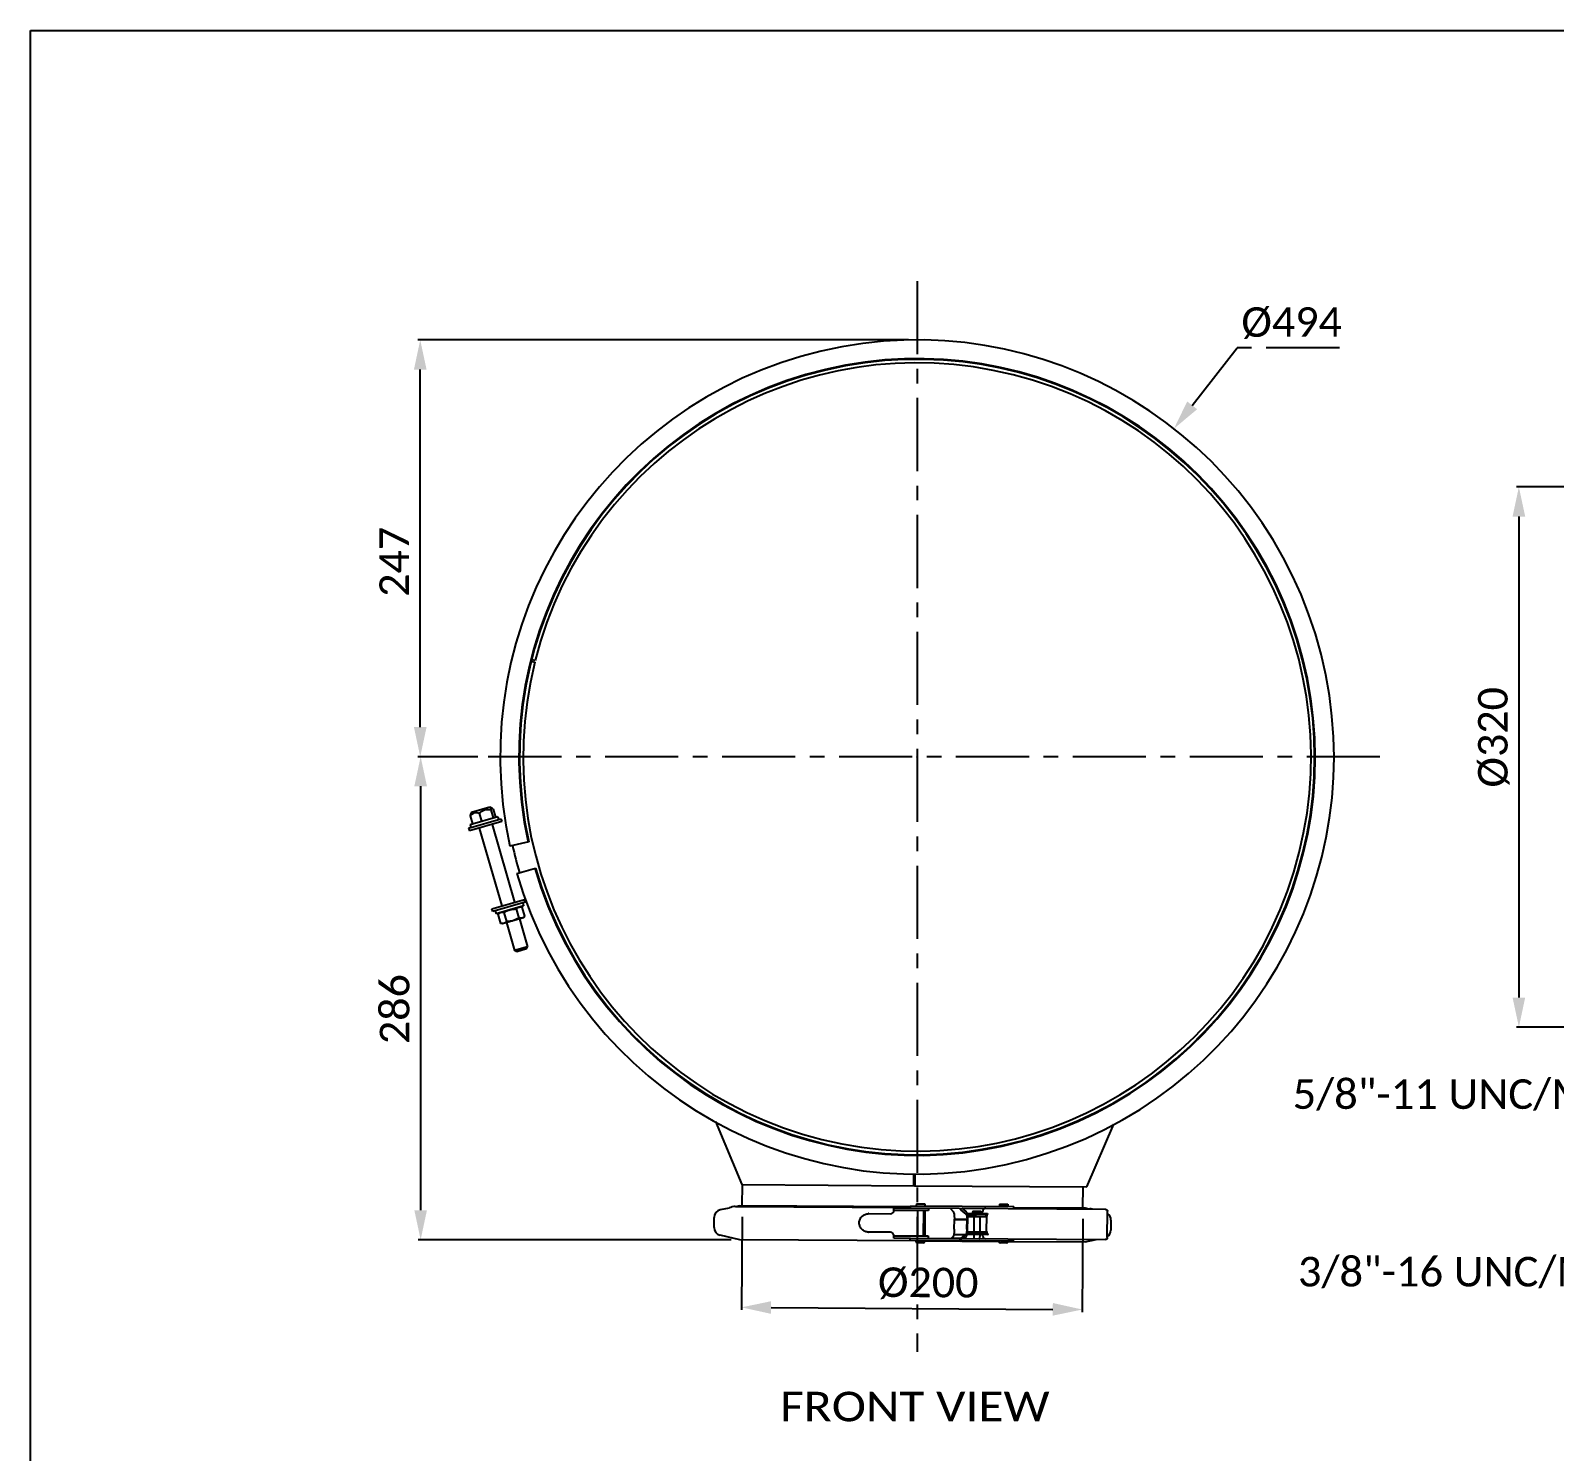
# Model space of a CAD drawing. Header units: millimetres. Extents: x 971 to 5173, y 8 to 3808.
# Drawn here: x 973 to 1877, y 2966 to 3808 of the extents above; entities that cross this region are included whole.
import ezdxf
from ezdxf.enums import TextEntityAlignment as Align

# ---------------------------------------------------------------- set-up
doc = ezdxf.new("R2010")
doc.units = ezdxf.units.MM
doc.header["$LTSCALE"] = 115.5
doc.header["$PDMODE"] = 3
doc.header["$PDSIZE"] = 8
doc.linetypes.add('CENTER', pattern=[0.6, 0.375, -0.075, 0.075, -0.075])
doc.layers.get('0').update_dxf_attribs({"linetype": 'CONTINUOUS'})
doc.layers.get('Defpoints').update_dxf_attribs({"linetype": 'CONTINUOUS'})
doc.styles.get("Standard").update_dxf_attribs({"font": 'calibri.ttf'})
doc.dimstyles.new('DIMSTYLE_3', dxfattribs={"dimtxt": 17.5, "dimasz": 17.5, "dimexe": 1.5, "dimexo": 1, "dimtad": 1, "dimdec": 0, "dimdsep": 46, "dimtxsty": 'Standard', "dimblk": '_FILLED', "dimblk1": '_FILLED', "dimblk2": '_FILLED', "dimcen": 0.09, "dimazin": 2, "dimtp": 0.01, "dimtm": 0.01, "dimtfac": 1, "dimtdec": 0, "dimtofl": 0, "dimtmove": 0, "dimatfit": 1, "dimldrblk": '_FILLED', "dimfxl": 1, "dimtolj": 1, "dimarcsym": 0})
doc.dimstyles.new('DIMSTYLE_4', dxfattribs={"dimtxt": 17.5, "dimasz": 17.5, "dimexe": 1.5, "dimexo": 1, "dimgap": 0.875, "dimtad": 1, "dimdec": 0, "dimdsep": 46, "dimtxsty": 'Standard', "dimblk": '_FILLED', "dimblk1": '_FILLED', "dimblk2": '_FILLED', "dimcen": 0.09, "dimazin": 2, "dimtp": 0.01, "dimtm": 0.01, "dimtfac": 1, "dimtdec": 0, "dimtofl": 0, "dimtmove": 0, "dimatfit": 3, "dimldrblk": '_FILLED', "dimfxl": 1, "dimtolj": 1, "dimarcsym": 0})
doc.dimstyles.new('DIMSTYLE_5', dxfattribs={"dimtxt": 17.5, "dimasz": 17.5, "dimexe": 1.5, "dimexo": 1, "dimgap": 0.875, "dimtad": 1, "dimdsep": 46, "dimtxsty": 'Standard', "dimblk": '_FILLED', "dimblk1": '_FILLED', "dimblk2": '_FILLED', "dimcen": 0.09, "dimazin": 2, "dimtp": 0.01, "dimtm": 0.01, "dimtfac": 1, "dimtofl": 0, "dimtmove": 0, "dimatfit": 3, "dimldrblk": '_FILLED', "dimfxl": 1, "dimtolj": 1, "dimarcsym": 0})

# ---------------------------------------------------------------- blocks, each defined once
blk = doc.blocks.new('_FILLED')
at = {"color": 0, "linetype": 'ByBlock'}
blk.add_solid([(0, 0), (-1, 0.214), (-1, -0.214)], dxfattribs=at)
blk = doc.blocks.new('*D37')
at = {"color": 0, "linetype": 'CENTER', "lineweight": -2}
for p in [(1661.72, 3586.01), (1748.95, 3620.16)]:
    blk.add_line(p, (1688.45, 3620.16), dxfattribs=at)
at = {"color": 0, "linetype": 'CENTER'}
for p, q in [((1498.55, 3377.64), (1498.73, 3377.64)), ((1498.64, 3377.55), (1498.64, 3377.73))]:
    blk.add_line(p, q, dxfattribs=at)
at = {"layer": 'Defpoints', "color": 0}
for p in [(1650.94, 3572.23), (1346.35, 3183.06)]:
    blk.add_point(p, dxfattribs=at)
at = {"color": 0, "linetype": 'ByBlock', "lineweight": -2, "xscale": 17.5, "yscale": 17.5, "zscale": 17.5, "rotation": 231.9512483959936}
blk.add_blockref('_FILLED', (1650.94, 3572.23), dxfattribs=at)
at = {"color": 0, "insert": (1690.87, 3644.12), "char_height": 17.5, "attachment_point": 1, "line_spacing_factor": 0.9}
blk.add_mtext('\\A1;%%c494', dxfattribs=at)
blk = doc.blocks.new('*D38')
at = {"color": 0, "linetype": 'Continuous', "lineweight": -2}
for p, q in [((1493.64, 3624.74), (1202.64, 3624.74)), ((1204.14, 3395.35), (1204.14, 3607.24)), ((1238.23, 3377.85), (1202.64, 3377.85))]:
    blk.add_line(p, q, dxfattribs=at)
at = {"layer": 'Defpoints', "color": 0}
for p in [(1204.14, 3624.74), (1494.64, 3624.74), (1239.23, 3377.85)]:
    blk.add_point(p, dxfattribs=at)
at = {"color": 0, "linetype": 'ByBlock', "lineweight": -2, "xscale": 17.5, "yscale": 17.5, "zscale": 17.5}
for p, rotation in [((1204.14, 3624.74), 90), ((1204.14, 3377.85), 270)]:
    blk.add_blockref('_FILLED', p, dxfattribs=dict(at, rotation=rotation))
at = {"color": 0, "insert": (1179.93, 3493.29), "char_height": 17.5, "attachment_point": 2, "rotation": 90, "line_spacing_factor": 0.9}
blk.add_mtext('\\A1;247', dxfattribs=at)
blk = doc.blocks.new('*D39')
at = {"color": 0, "linetype": 'Continuous', "lineweight": -2}
for p, q in [((1238.23, 3377.85), (1202.88, 3377.85)), ((1204.38, 3360.35), (1204.38, 3109.15)), ((1388.52, 3091.65), (1202.88, 3091.65))]:
    blk.add_line(p, q, dxfattribs=at)
at = {"layer": 'Defpoints', "color": 0}
for p in [(1239.23, 3377.85), (1204.38, 3091.65), (1389.52, 3091.65)]:
    blk.add_point(p, dxfattribs=at)
at = {"color": 0, "linetype": 'ByBlock', "lineweight": -2, "xscale": 17.5, "yscale": 17.5, "zscale": 17.5}
for p, rotation in [((1204.38, 3377.85), 90), ((1204.38, 3091.65), 270)]:
    blk.add_blockref('_FILLED', p, dxfattribs=dict(at, rotation=rotation))
at = {"color": 0, "insert": (1180.17, 3228.29), "char_height": 17.5, "attachment_point": 2, "rotation": 90, "line_spacing_factor": 0.9}
blk.add_mtext('\\A1;286', dxfattribs=at)
blk = doc.blocks.new('*D40')
at = {"color": 0, "linetype": 'Continuous', "lineweight": -2}
for p, q in [((1394.95, 3105.3), (1394.59, 3050.07)), ((1596.94, 3104.01), (1596.59, 3048.78)), ((1412.1, 3051.46), (1579.1, 3050.39))]:
    blk.add_line(p, q, dxfattribs=at)
at = {"layer": 'Defpoints', "color": 0}
for p in [(1394.95, 3106.3), (1596.95, 3105.01), (1596.6, 3050.28)]:
    blk.add_point(p, dxfattribs=at)
at = {"color": 0, "linetype": 'ByBlock', "lineweight": -2, "xscale": 17.5, "yscale": 17.5, "zscale": 17.5}
for p, rotation in [((1394.6, 3051.57), 179.6338704761), ((1596.6, 3050.28), 359.6338704761)]:
    blk.add_blockref('_FILLED', p, dxfattribs=dict(at, rotation=rotation))
at = {"color": 0, "insert": (1505.3, 3075.07), "char_height": 17.5, "attachment_point": 2, "rotation": 359.63387, "line_spacing_factor": 0.9}
blk.add_mtext('\\A1;%%c200', dxfattribs=at)
blk = doc.blocks.new('*D49')
at = {"color": 0, "linetype": 'Continuous', "lineweight": -2}
for p, q in [((2102.29, 3537.64), (1853.88, 3537.64)), ((1855.38, 3520.14), (1855.38, 3235.14)), ((2102.29, 3217.64), (1853.88, 3217.64))]:
    blk.add_line(p, q, dxfattribs=at)
at = {"layer": 'Defpoints', "color": 0}
for p in [(2103.29, 3537.64), (1855.38, 3217.64), (2103.29, 3217.64)]:
    blk.add_point(p, dxfattribs=at)
at = {"color": 0, "linetype": 'ByBlock', "lineweight": -2, "xscale": 17.5, "yscale": 17.5, "zscale": 17.5}
for p, rotation in [((1855.38, 3537.64), 90), ((1855.38, 3217.64), 270)]:
    blk.add_blockref('_FILLED', p, dxfattribs=dict(at, rotation=rotation))
at = {"color": 0, "insert": (1831.17, 3389.31), "char_height": 17.5, "attachment_point": 2, "rotation": 90, "line_spacing_factor": 0.9}
blk.add_mtext('\\A1;%%c320', dxfattribs=at)

msp = doc.modelspace()

# ---------------------------------------------------------------- linework, layer by layer
at = {"color": 0, "linetype": 'Continuous'}
for p, q in [((973.10021, 2120.13555), (973.10021, 3808.11742)), ((973.10021, 3808.11742), (3073.10021, 3808.11742)), ((1270.30355, 3434.22775), (1271.99136, 3433.78521)), ((1272.23389, 3434.75542), (1270.51737, 3435.20549)), ((1233.68377, 3342.77961), (1235.07591, 3337.99088)), ((1234.5131, 3344.90879), (1233.88523, 3343.76623)), ((1234.5131, 3344.90879), (1245.4537, 3348.08935)), ((1239.15131, 3344.36909), (1240.54345, 3339.58036)), ((1245.4537, 3348.08935), (1246.59625, 3347.46148)), ((1245.95705, 3346.34761), (1247.3492, 3341.55888)), ((1247.29527, 3346.73664), (1248.68741, 3341.94791)), ((1232.78168, 3335.4494), (1251.9866, 3341.03251)), ((1232.78168, 3335.4494), (1233.25624, 3333.81698)), ((1252.46116, 3339.40009), (1233.25624, 3333.81698)), ((1233.71957, 3337.59658), (1250.04375, 3342.34222)), ((1233.71957, 3337.59658), (1234.22205, 3335.86813)), ((1239.01772, 3335.49192), (1252.41717, 3289.40011)), ((1246.69968, 3337.72516), (1260.09914, 3291.63335)), ((1250.04375, 3342.34222), (1250.54623, 3340.61378)), ((1251.9866, 3341.03251), (1252.46116, 3339.40009)), ((1268.46694, 3327.37346), (1257.23177, 3324.91973)), ((1261.36475, 3308.66368), (1272.40758, 3311.87396)), ((1246.6557, 3287.72518), (1265.86062, 3293.30828)), ((1266.33518, 3291.67587), (1247.13026, 3286.09276)), ((1265.39729, 3289.52869), (1249.07311, 3284.78305)), ((1263.47368, 3288.96947), (1264.54554, 3288.70639)), ((1266.17749, 3283.28053), (1264.60441, 3288.69165)), ((1264.89481, 3291.25713), (1265.39729, 3289.52869)), ((1266.33518, 3291.67587), (1265.86062, 3293.30828)), ((1247.13026, 3286.09276), (1246.6557, 3287.72518)), ((1248.57063, 3286.51149), (1249.07311, 3284.78305)), ((1250.19117, 3284.50154), (1250.23289, 3284.5457)), ((1250.19117, 3284.50154), (1251.76425, 3279.09042)), ((1250.99672, 3285.34227), (1250.23296, 3284.54555)), ((1265.37194, 3282.4398), (1252.89498, 3278.81259)), ((1253.71677, 3285.52648), (1255.28985, 3280.11536)), ((1255.29247, 3279.50958), (1260.09395, 3262.99335)), ((1260.92339, 3287.62153), (1262.49647, 3282.21041)), ((1262.97444, 3281.74282), (1267.77591, 3265.22659)), ((1264.49904, 3282.188), (1264.49644, 3282.18742)), ((1264.49904, 3282.188), (1264.49649, 3282.18726)), ((1265.37194, 3282.4398), (1266.1357, 3283.23652)), ((1251.82314, 3279.07548), (1251.76425, 3279.09042)), ((1252.89498, 3278.81259), (1251.82312, 3279.07567)), ((1267.77591, 3265.22659), (1260.09395, 3262.99335)), ((1261.33335, 3262.31226), (1260.09395, 3262.99335)), ((1267.09482, 3263.98719), (1261.33335, 3262.31226)), ((1267.09482, 3263.98719), (1267.77591, 3265.22659)), ((1379.13849, 3161.7516), (1394.84586, 3124.30106)), ((1599.191, 3122.99524), (1615.33125, 3160.13963)), ((1496.76844, 3123.64975), (1496.81445, 3130.84975)), ((1497.31456, 3130.86555), (1497.26843, 3123.64655)), ((1394.84608, 3124.30106), (1497.21662, 3123.64689)), ((1394.98881, 3111.7636), (1395.06892, 3124.29963)), ((1497.26843, 3123.64655), (1599.19098, 3122.99524)), ((1596.98468, 3110.47279), (1597.06479, 3123.00883)), ((1387.28853, 3110.41628), (1381.98434, 3109.28484)), ((1391.00312, 3111.32535), (1494.69867, 3110.66271)), ((1393.64506, 3111.77219), (1391.53437, 3111.32196)), ((1494.70163, 3111.12641), (1393.64506, 3111.77219)), ((1484.94394, 3108.51973), (1484.95672, 3110.51969)), ((1484.95672, 3110.51969), (1494.69735, 3110.45745)), ((1505.35796, 3108.88929), (1485.68308, 3109.01502)), ((1494.69743, 3110.46888), (1494.7051, 3111.66886)), ((1494.69743, 3110.46888), (1610.30022, 3109.73015)), ((1494.7051, 3111.66886), (1555.98917, 3111.27724)), ((1498.21237, 3112.79647), (1498.20534, 3111.69649)), ((1498.20534, 3111.69649), (1498.21976, 3111.66104)), ((1498.22724, 3112.83173), (1498.21237, 3112.79647)), ((1498.26269, 3112.84615), (1498.22724, 3112.83173)), ((1498.26269, 3112.84615), (1503.16259, 3112.81484)), ((1498.93768, 3108.93032), (1498.84183, 3093.93063)), ((1502.43761, 3108.90795), (1502.34176, 3093.90826)), ((1503.16259, 3112.81484), (1503.19785, 3112.79997)), ((1503.20524, 3111.66454), (1503.19037, 3111.62928)), ((1503.19785, 3112.79997), (1503.21227, 3112.76452)), ((1503.21227, 3112.76452), (1503.20524, 3111.66454)), ((1503.37022, 3094.4017), (1503.45968, 3108.40141)), ((1505.36755, 3110.38926), (1505.35796, 3108.88929)), ((1518.21661, 3110.31859), (1520.03153, 3108.40268)), ((1524.47041, 3110.27863), (1524.40912, 3109.37391)), ((1524.40912, 3109.37391), (1527.63866, 3106.79141)), ((1527.74448, 3108.3534), (1525.34386, 3110.27305)), ((1531.60119, 3108.58303), (1531.59417, 3107.48305)), ((1531.61606, 3108.61829), (1531.60119, 3108.58303)), ((1531.65151, 3108.63271), (1531.61606, 3108.61829)), ((1531.65151, 3108.63271), (1536.55141, 3108.60139)), ((1536.55141, 3108.60139), (1536.58667, 3108.58652)), ((1536.58667, 3108.58652), (1536.60109, 3108.55107)), ((1536.60109, 3108.55107), (1536.59406, 3107.4511)), ((1537.70775, 3108.99401), (1537.71409, 3108.99397)), ((1547.49797, 3112.68153), (1547.49094, 3111.58155)), ((1547.49094, 3111.58155), (1547.50536, 3111.5461)), ((1547.51284, 3112.71679), (1547.49797, 3112.68153)), ((1547.50536, 3111.5461), (1547.54062, 3111.53123)), ((1547.54829, 3112.73121), (1547.51284, 3112.71679)), ((1552.44052, 3111.49992), (1547.54062, 3111.53123)), ((1547.54829, 3112.73121), (1552.44819, 3112.69989)), ((1548.22587, 3111.51221), (1548.19061, 3111.52708)), ((1548.24029, 3111.47676), (1548.22587, 3111.51221)), ((1548.24029, 3111.47676), (1548.23933, 3111.32676)), ((1551.74022, 3111.45439), (1551.73926, 3111.3044)), ((1551.74022, 3111.45439), (1551.75509, 3111.48965)), ((1551.75509, 3111.48965), (1551.79053, 3111.50407)), ((1552.47597, 3111.51434), (1552.44052, 3111.49992)), ((1552.44819, 3112.69989), (1552.48345, 3112.68502)), ((1552.49084, 3111.5496), (1552.47597, 3111.51434)), ((1552.48345, 3112.68502), (1552.49787, 3112.64958)), ((1552.49787, 3112.64958), (1552.49084, 3111.5496)), ((1555.9815, 3110.07726), (1555.98917, 3111.27724)), ((1555.98274, 3110.27109), (1600.96444, 3109.98364)), ((1555.9857, 3110.73479), (1598.32844, 3110.46421)), ((1598.32844, 3110.46421), (1600.4332, 3109.98704)), ((1611.42146, 3092.92264), (1611.52115, 3108.52233)), ((1378.30562, 3098.79905), (1378.34407, 3104.81545)), ((1470.1013, 3107.11455), (1482.93838, 3107.03252)), ((1520.72674, 3097.88895), (1520.76519, 3103.90534)), ((1528.27389, 3103.44801), (1520.76257, 3103.49601)), ((1520.7647, 3103.82934), (1528.27602, 3103.78134)), ((1527.98882, 3107.25608), (1527.98115, 3106.05611)), ((1533.4652, 3106.02106), (1527.98115, 3106.05611)), ((1527.98882, 3107.25608), (1540.4662, 3107.17635)), ((1528.08497, 3106.05544), (1528.0797, 3105.2311)), ((1539.89659, 3105.15559), (1528.0797, 3105.2311)), ((1528.23806, 3097.84095), (1528.27651, 3103.85734)), ((1528.45648, 3105.22869), (1528.4004, 3096.45323)), ((1531.59417, 3107.48305), (1531.60858, 3107.4476)), ((1531.60858, 3107.4476), (1531.64384, 3107.43273)), ((1536.54374, 3107.40142), (1531.64385, 3107.43273)), ((1532.32962, 3105.20394), (1532.27354, 3096.42848)), ((1532.32909, 3107.41371), (1532.29383, 3107.42858)), ((1532.34351, 3107.37826), (1532.32909, 3107.41371)), ((1532.34351, 3107.37826), (1532.34255, 3107.22826)), ((1533.4652, 3106.02106), (1533.46951, 3106.69669)), ((1533.46951, 3106.69669), (1539.43702, 3106.65856)), ((1535.82954, 3105.18158), (1535.77347, 3096.40612)), ((1535.84344, 3107.35589), (1535.84248, 3107.2059)), ((1535.84344, 3107.35589), (1535.85831, 3107.39115)), ((1535.85831, 3107.39115), (1535.89376, 3107.40557)), ((1536.57919, 3107.41584), (1536.54374, 3107.40142)), ((1536.59406, 3107.4511), (1536.57919, 3107.41584)), ((1539.43702, 3106.65856), (1539.4327, 3105.98293)), ((1539.97409, 3105.97947), (1539.4327, 3105.98293)), ((1539.8479, 3096.769), (1539.90428, 3105.591)), ((1613.53927, 3103.31249), (1613.50082, 3097.2961)), ((1393.51645, 3091.64734), (1381.88848, 3094.2835)), ((1497.82296, 3090.98079), (1393.51645, 3091.64734)), ((1482.86809, 3096.03274), (1470.03101, 3096.11477)), ((1484.8417, 3092.52006), (1484.85448, 3094.52002)), ((1494.74669, 3092.45676), (1484.8417, 3092.52006)), ((1485.58723, 3094.01533), (1505.26211, 3093.8896)), ((1494.57474, 3091.26928), (1494.58233, 3092.45781)), ((1555.85881, 3090.87765), (1494.57474, 3091.26928)), ((1494.74676, 3092.4682), (1610.1852, 3091.73052)), ((1497.82211, 3090.84852), (1497.82307, 3090.99851)), ((1497.82307, 3090.99851), (1497.83794, 3091.03377)), ((1497.83794, 3091.03377), (1497.87339, 3091.04819)), ((1497.87339, 3091.04819), (1503.27328, 3091.01369)), ((1498.80882, 3091.05686), (1498.77337, 3091.04244)), ((1498.82369, 3091.09212), (1498.80882, 3091.05686)), ((1502.31563, 3089.81978), (1498.8157, 3089.84215)), ((1498.82465, 3091.24212), (1498.82369, 3091.09212)), ((1502.32458, 3091.21975), (1502.32362, 3091.06976)), ((1502.32362, 3091.06976), (1502.33804, 3091.03431)), ((1502.33804, 3091.03431), (1502.3733, 3091.01944)), ((1503.30854, 3090.99882), (1503.27328, 3091.01369)), ((1503.32296, 3090.96337), (1503.30854, 3090.99882)), ((1503.322, 3090.81337), (1503.32296, 3090.96337)), ((1503.32285, 3090.94564), (1547.10728, 3090.66585)), ((1505.26211, 3093.8896), (1505.2526, 3092.40107)), ((1517.7199, 3091.12137), (1517.46131, 3090.8553)), ((1519.93567, 3093.40135), (1518.87893, 3092.31399)), ((1524.30049, 3092.37426), (1518.9706, 3092.40831)), ((1520.44809, 3094.8117), (1527.37299, 3094.76745)), ((1527.56277, 3094.91527), (1524.30049, 3092.37426)), ((1524.30049, 3092.37426), (1524.3057, 3092.27931)), ((1524.37162, 3091.07887), (1524.38633, 3090.81104)), ((1524.38633, 3090.81104), (1524.72726, 3091.07659)), ((1526.25537, 3092.26685), (1527.64861, 3093.35206)), ((1527.9198, 3096.4563), (1527.91214, 3095.25633)), ((1533.39618, 3095.22128), (1527.91214, 3095.25633)), ((1527.9198, 3096.4563), (1539.91275, 3096.37966)), ((1528.01596, 3095.25566), (1528.01261, 3094.73132)), ((1539.78949, 3094.65606), (1528.01261, 3094.73132)), ((1532.24702, 3092.27857), (1532.23215, 3092.2433)), ((1532.26252, 3094.70416), (1532.24702, 3092.27857)), ((1533.39618, 3095.22128), (1533.40242, 3096.1969)), ((1533.40242, 3096.1969), (1539.36992, 3096.15877)), ((1535.76245, 3094.68179), (1535.74695, 3092.2562)), ((1535.74695, 3092.2562), (1535.76137, 3092.22075)), ((1539.36992, 3096.15877), (1539.36368, 3095.18315)), ((1539.65306, 3095.1813), (1539.36368, 3095.18315)), ((1547.10771, 3090.73357), (1547.10867, 3090.88357)), ((1547.10867, 3090.88357), (1547.12354, 3090.91883)), ((1551.60123, 3089.70484), (1548.1013, 3089.7272)), ((1552.60856, 3090.84842), (1552.59414, 3090.88387)), ((1552.60717, 3090.63071), (1598.19983, 3090.33936)), ((1552.6076, 3090.69843), (1552.60856, 3090.84842)), ((1555.85881, 3090.87765), (1555.86648, 3092.07763)), ((1598.19983, 3090.33936), (1604.88054, 3091.76442))]:
    msp.add_line(p, q, dxfattribs=at)
at = {"color": 0, "linetype": 'CENTER'}
for p, q in [((1498.7912, 3659.69039), (1498.7912, 3025.28875)), ((1772.91096, 3377.8504), (1218.86215, 3377.8504))]:
    msp.add_line(p, q, dxfattribs=at)
at = {"color": 0, "linetype": 'Continuous'}
for centre, radius, start, end in [((1498.64152, 3377.64297), 247.1, 196.20980002, 192.31980002), ((1498.64152, 3377.64297), 235.99174, 196.20980002, 192.31980002), ((1498.64152, 3377.64297), 235.6, 196.20980002, 192.31980002), ((1498.64152, 3377.64297), 233.5, 166.08761384, 165.84221944), ((1241.02244, 3342.25049), 7.35773, 174.7192006, 175.87615463), ((1241.38406, 3342.35564), 7.35769, 36.54343541, 37.70040167), ((1498.64152, 3377.64297), 245.5, 192.32013172, 196.20705797), ((1382.94397, 3104.78605), 4.6, 102.041289, 179.63387048), ((1390.93481, 3103.32562), 8, 89.63387048, 117.22501765), ((1539.24734, 3108.27854), 1.69195, 154.98584275, 165.76310684), ((1600.93052, 3101.9837), 8, 77.19268562, 89.63387048), ((1382.90553, 3098.76966), 4.6, 179.63387048, 257.22645195), ((1470.06427, 3101.30963), 5.80504, 89.63455001, 91.26344659), ((1524.17701, 3104.93044), 4.00802, 15.68486157, 16.0175109), ((1523.22768, 3105.7366), 5.31988, 17.01668603, 18.10166559), ((1522.93803, 3105.64715), 5.62303, 16.77715978, 17.02445904), ((1535.7553, 3109.05085), 1.84438, 274.83901587, 280.56259464), ((1535.7526, 3109.06084), 1.85469, 280.5880759, 291.45940365), ((1535.74048, 3109.08915), 1.88548, 291.48750405, 302.23382929), ((1608.93936, 3103.34188), 4.6, 359.63387048, 55.64258166), ((1470.06818, 3101.92073), 5.80607, 268.0045274, 269.63320257), ((1498.82209, 3090.84213), 1, 179.63387048, 269.63387048), ((1502.32202, 3090.81976), 1, 269.63387048, 359.63387048), ((1521.5512, 3096.50781), 7.00477, 344.6085392, 345.11864243), ((1539.52437, 3094.17794), 2.07001, 193.49299278, 199.3171151), ((1548.10769, 3090.72718), 1, 179.63387048, 269.63387048), ((1551.60762, 3090.70482), 1, 269.63387048, 359.63387048), ((1608.90091, 3097.32549), 4.6, 303.62515929, 359.63387048)]:
    msp.add_arc(centre, radius, start, end, dxfattribs=at)
for points, knots in [([(1233.68377, 3342.77961), (1234.02029, 3343.1752), (1234.73937, 3343.90668), (1236.10687, 3344.64301), (1237.656, 3344.75457), (1238.65515, 3344.52261), (1239.15131, 3344.36909)], [0, 0, 0, 0, 0.255231388, 0.500001859, 0.74476926, 1, 1, 1, 1]), ([(1233.88524, 3343.76619), (1233.82562, 3343.65781), (1233.74768, 3343.37556), (1233.71112, 3343.09099), (1233.69594, 3342.92768)], [0, 0, 0, 0, 0.429934717, 1, 1, 1, 1]), ([(1239.15131, 3344.36909), (1239.59724, 3344.80159), (1240.54844, 3345.60542), (1242.24434, 3346.42418), (1244.11487, 3346.64221), (1245.34875, 3346.47363), (1245.95706, 3346.3476)], [0, 0, 0, 0, 0.251042655, 0.500001892, 0.748957941, 1, 1, 1, 1]), ([(1245.95705, 3346.34761), (1245.97057, 3346.53377), (1245.99646, 3346.79628), (1246.06944, 3347.11839), (1246.14445, 3347.33401), (1246.27778, 3347.51385), (1246.46897, 3347.52191), (1246.55307, 3347.48515), (1246.59626, 3347.46144)], [0, 0, 0, 0, 0.366558586, 0.517950728, 0.64403039, 0.823109522, 0.90324289, 1, 1, 1, 1]), ([(1246.59626, 3347.46144), (1246.7047, 3347.40192), (1246.92181, 3347.20545), (1247.10523, 3346.98483), (1247.2056, 3346.8551)], [0, 0, 0, 0, 0.429934718, 1, 1, 1, 1]), ([(1260.92339, 3287.62153), (1261.16491, 3287.86889), (1261.55168, 3288.21073), (1262.13605, 3288.54941), (1262.44343, 3288.66785), (1262.59926, 3288.71331)], [0, 0, 0, 0, 0.513418109, 0.758939634, 1, 1, 1, 1]), ([(1262.60184, 3288.71406), (1262.75792, 3288.75943), (1263.08141, 3288.82402), (1263.75703, 3288.85169), (1264.26754, 3288.77106), (1264.60441, 3288.69165)], [0, 0, 0, 0, 0.241094151, 0.486635551, 1, 1, 1, 1]), ([(1250.23296, 3284.54554), (1250.4599, 3284.78223), (1250.82489, 3285.10832), (1251.37905, 3285.42794), (1251.81469, 3285.59199), (1252.27273, 3285.67752), (1252.91423, 3285.69364), (1253.39776, 3285.608), (1253.71677, 3285.52648)], [0, 0, 0, 0, 0.256752084, 0.379117685, 0.499185595, 0.619412898, 0.74217837, 1, 1, 1, 1]), ([(1255.28985, 3280.11536), (1255.06422, 3279.87546), (1254.70235, 3279.54344), (1254.15204, 3279.21313), (1253.71929, 3279.04046), (1253.26374, 3278.94503), (1252.62451, 3278.91747), (1252.14161, 3278.9975), (1251.82312, 3279.07567)], [0, 0, 0, 0, 0.257855353, 0.380609035, 0.500822413, 0.620882189, 0.743233209, 1, 1, 1, 1]), ([(1253.71677, 3285.52648), (1254.25308, 3285.86568), (1255.36032, 3286.4924), (1257.14245, 3287.18506), (1259.01815, 3287.55601), (1260.28882, 3287.62035), (1260.92339, 3287.62153)], [0, 0, 0, 0, 0.250048709, 0.500000516, 0.749951345, 1, 1, 1, 1]), ([(1262.49647, 3282.21041), (1261.96016, 3281.8712), (1260.85335, 3281.24356), (1259.07069, 3280.55223), (1257.19522, 3280.18009), (1255.92444, 3280.11654), (1255.28985, 3280.11536)], [0, 0, 0, 0, 0.25004953, 0.500000181, 0.749950781, 1, 1, 1, 1]), ([(1264.49649, 3282.18726), (1264.34058, 3282.14208), (1264.01759, 3282.07727), (1263.34272, 3282.04988), (1262.83296, 3282.13108), (1262.49647, 3282.21041)], [0, 0, 0, 0, 0.241064142, 0.486586361, 1, 1, 1, 1]), ([(1266.17749, 3283.28053), (1265.93565, 3283.03284), (1265.54832, 3282.69057), (1264.96301, 3282.35172), (1264.65512, 3282.23337), (1264.49904, 3282.188)], [0, 0, 0, 0, 0.513418453, 0.758933628, 1, 1, 1, 1]), ([(1482.93838, 3107.03252), (1483.44711, 3107.02927), (1484.51083, 3107.45022), (1484.94387, 3108.50914), (1484.94714, 3109.01972)], [0, 0, 0, 0, 0.499096382, 1, 1, 1, 1]), ([(1485.0595, 3108.78579), (1485.0435, 3108.76877), (1484.98123, 3108.69356), (1484.94442, 3108.5942), (1484.94394, 3108.51973)], [0, 0, 0, 0, 0.238787203, 1, 1, 1, 1]), ([(1485.68308, 3109.01502), (1485.62798, 3109.01537), (1485.40543, 3109.00008), (1485.1754, 3108.90909), (1485.0595, 3108.78579)], [0, 0, 0, 0, 0.245609326, 1, 1, 1, 1]), ([(1503.45968, 3108.40141), (1503.46045, 3108.52183), (1503.47076, 3108.68552), (1503.57974, 3108.90065), (1503.64325, 3108.90025)], [0, 0, 0, 0, 0.65468024, 1, 1, 1, 1]), ([(1520.03153, 3108.40268), (1520.18224, 3108.24359), (1520.39387, 3107.68771), (1520.60685, 3106.6942), (1520.74132, 3105.3783), (1520.76844, 3104.41498), (1520.76519, 3103.90534)], [0, 0, 0, 0, 0.142742407, 0.372009922, 0.668036481, 1, 1, 1, 1]), ([(1528.28426, 3107.38951), (1528.21682, 3107.59571), (1528.08161, 3107.94127), (1527.86515, 3108.2569), (1527.74448, 3108.3534)], [0, 0, 0, 0, 0.58403546, 1, 1, 1, 1]), ([(1537.60735, 3108.69465), (1537.54538, 3108.45001), (1537.33398, 3107.98016), (1536.95705, 3107.62724), (1536.74615, 3107.49427)], [0, 0, 0, 0, 0.503034625, 1, 1, 1, 1]), ([(1539.44604, 3110.18293), (1539.08557, 3110.18523), (1538.33453, 3109.95232), (1537.85241, 3109.33817), (1537.70775, 3108.99401)], [0, 0, 0, 0, 0.491250409, 1, 1, 1, 1]), ([(1610.30022, 3109.73015), (1610.60955, 3109.72818), (1611.25851, 3109.48368), (1611.52314, 3108.83348), (1611.52115, 3108.52233)], [0, 0, 0, 0, 0.498534905, 1, 1, 1, 1]), ([(1469.866, 3096.11818), (1469.15983, 3096.14277), (1467.74065, 3096.4541), (1465.92421, 3097.65896), (1464.67459, 3099.47399), (1464.23382, 3101.65188), (1464.70235, 3103.82395), (1465.975, 3105.6229), (1467.80673, 3106.80445), (1469.2298, 3107.09768), (1469.93627, 3107.11326)], [0, 0, 0, 0, 0.12379978, 0.248025228, 0.373446039, 0.499996997, 0.626547728, 0.751968954, 0.876191487, 1, 1, 1, 1]), ([(1527.63866, 3106.79141), (1527.65806, 3106.7759), (1527.74378, 3106.69458), (1527.80666, 3106.59234), (1527.84933, 3106.50984)], [0, 0, 0, 0, 0.210996674, 1, 1, 1, 1]), ([(1527.84933, 3106.50984), (1527.86186, 3106.4856), (1527.91409, 3106.37788), (1527.95655, 3106.26562), (1527.98569, 3106.17795)], [0, 0, 0, 0, 0.228060616, 1, 1, 1, 1]), ([(1528.19562, 3105.2083), (1528.20994, 3105.10144), (1528.26071, 3104.6529), (1528.2787, 3104.20085), (1528.27651, 3103.85734)], [0, 0, 0, 0, 0.238891034, 1, 1, 1, 1]), ([(1540.4662, 3107.17635), (1540.38798, 3106.97589), (1540.21486, 3106.58111), (1540.0377, 3106.18612), (1539.97409, 3105.97947)], [0, 0, 0, 0, 0.498793851, 1, 1, 1, 1]), ([(1484.85129, 3094.02003), (1484.85455, 3094.53062), (1484.43506, 3095.59499), (1483.37681, 3096.02949), (1482.86809, 3096.03274)], [0, 0, 0, 0, 0.500914284, 1, 1, 1, 1]), ([(1484.85448, 3094.52002), (1484.85432, 3094.49419), (1484.86598, 3094.39595), (1484.91787, 3094.30568), (1484.96673, 3094.25239)], [0, 0, 0, 0, 0.263203127, 1, 1, 1, 1]), ([(1484.96673, 3094.25239), (1485.00688, 3094.20861), (1485.18749, 3094.06899), (1485.42139, 3094.01639), (1485.58723, 3094.01533)], [0, 0, 0, 0, 0.263727614, 1, 1, 1, 1]), ([(1503.5474, 3093.90056), (1503.48389, 3093.90096), (1503.37767, 3094.11747), (1503.36945, 3094.28128), (1503.37022, 3094.4017)], [0, 0, 0, 0, 0.345298957, 1, 1, 1, 1]), ([(1520.72674, 3097.88895), (1520.72348, 3097.37931), (1520.68405, 3096.41641), (1520.53277, 3095.10233), (1520.30712, 3094.11163), (1520.0884, 3093.5585), (1519.93567, 3093.40135)], [0, 0, 0, 0, 0.331963691, 0.627990262, 0.857257693, 1, 1, 1, 1]), ([(1527.777, 3095.19409), (1527.76085, 3095.16383), (1527.70221, 3095.06228), (1527.6285, 3094.96647), (1527.56277, 3094.91527)], [0, 0, 0, 0, 0.291599995, 1, 1, 1, 1]), ([(1527.64861, 3093.35206), (1527.80464, 3093.47359), (1528.07181, 3093.90668), (1528.22738, 3094.36769), (1528.30474, 3094.64866)], [0, 0, 0, 0, 0.404278712, 1, 1, 1, 1]), ([(1527.91761, 3095.52423), (1527.90696, 3095.49349), (1527.86603, 3095.38105), (1527.81802, 3095.27097), (1527.777, 3095.19409)], [0, 0, 0, 0, 0.271874208, 1, 1, 1, 1]), ([(1528.23806, 3097.84095), (1528.2373, 3097.72156), (1528.22651, 3097.25935), (1528.18636, 3096.79746), (1528.13503, 3096.45836)], [0, 0, 0, 0, 0.258221704, 1, 1, 1, 1]), ([(1536.95697, 3094.67416), (1537.15967, 3094.47782), (1537.37611, 3094.1491), (1537.48916, 3093.78803), (1537.5115, 3093.69495)], [0, 0, 0, 0, 0.746713618, 1, 1, 1, 1]), ([(1537.5709, 3093.49319), (1537.69905, 3093.12396), (1538.1708, 3092.452), (1538.95434, 3092.1857), (1539.33102, 3092.1833)], [0, 0, 0, 0, 0.509217832, 1, 1, 1, 1]), ([(1539.6263, 3095.11788), (1539.67423, 3095.06726), (1539.74532, 3094.91167), (1539.77745, 3094.75039), (1539.79091, 3094.65605)], [0, 0, 0, 0, 0.422466294, 1, 1, 1, 1]), ([(1540.63113, 3094.39552), (1540.57764, 3094.62154), (1540.31037, 3095.02414), (1539.86227, 3095.17852), (1539.65306, 3095.1813)], [0, 0, 0, 0, 0.526081964, 1, 1, 1, 1]), ([(1539.91275, 3096.37966), (1540.01154, 3096.04348), (1540.32328, 3095.40862), (1540.54987, 3094.73938), (1540.63113, 3094.39552)], [0, 0, 0, 0, 0.497924239, 1, 1, 1, 1]), ([(1611.42146, 3092.92264), (1611.41948, 3092.61146), (1611.14652, 3091.96469), (1610.4945, 3091.72854), (1610.1852, 3091.73052)], [0, 0, 0, 0, 0.501518719, 1, 1, 1, 1])]:
    msp.add_open_spline(points, degree=3, knots=knots, dxfattribs=at)
for points in [[(1539.97409, 3105.97947), (1539.93539, 3105.85372), (1539.90421, 3105.72256), (1539.90428, 3105.591)], [(1539.49309, 3095.18232), (1539.5424, 3095.18123), (1539.59239, 3095.1537), (1539.6263, 3095.11788)], [(1539.8479, 3096.769), (1539.84615, 3096.63744), (1539.87565, 3096.50589), (1539.91275, 3096.37966)]]:
    msp.add_open_spline(points, degree=3, dxfattribs=at)

# ---------------------------------------------------------------- texts
for s, width, p, p2 in [('5/8"-11 UNC/M16(X8NOS)', 1.000854, (1721.24638, 3169.17138), (2019.83587, 3169.17138)), ('3/8"-16 UNC/M10(X8NOS)', 1.000854, (1724.38661, 3063.96833), (2022.9761, 3063.96833)), ('FRONT VIEW', 1.109888, (1417.41101, 2984.04733), (1577.15809, 2984.04733))]:
    msp.add_text(s, height=17.5, dxfattribs=dict(at, width=width)).set_placement(p, p2, align=Align.FIT)

# ---------------------------------------------------------------- dimensions: what is measured, and where the dimension line sits
at = {"color": 0, "linetype": 'CENTER'}
dim = msp.add_diameter_dim_2p(p1=(1346.34595, 3183.05502), p2=(1650.9371, 3572.23091), text='%%c<>', dimstyle='DIMSTYLE_3', override={"dimtih": 1, "dimtoh": 1, "dimpost": '<>'}, dxfattribs=at)
dim.commit()
dim.dimension.update_dxf_attribs({"geometry": '*D37', "text_midpoint": (1719.91047, 3620.16384), "dimtype": 163})
at = {"color": 0, "linetype": 'Continuous'}
for base, p2, angle, picture, middle in [((1204.13808, 3624.74297), (1494.64152, 3624.74297), 90, '*D38', (1204.13808, 3493.28683)), ((1204.37613, 3091.64734), (1389.51645, 3091.64734), 270, '*D39', (1204.37613, 3228.2869))]:
    dim = msp.add_linear_dim(base=base, p1=(1239.22686, 3377.8504), p2=p2, angle=angle, dimstyle='DIMSTYLE_4', dxfattribs=at)
    dim.commit()
    dim.dimension.update_dxf_attribs({"geometry": picture, "text_midpoint": middle, "dimtype": 160})
dim = msp.add_linear_dim(base=(1855.37637, 3217.64297), p1=(2103.29077, 3537.64297), p2=(2103.29077, 3217.64297), angle=270, text='%%c<>', dimstyle='DIMSTYLE_5', dxfattribs=at)
dim.commit()
dim.dimension.update_dxf_attribs({"geometry": '*D49', "text_midpoint": (1855.37637, 3389.30963), "dimtype": 160})
dim = msp.add_linear_dim(base=(1596.60005, 3050.28203), p1=(1394.95389, 3106.3), p2=(1596.94977, 3105.0092), angle=359.63387048, text='%%c200', dimstyle='DIMSTYLE_5', override={"dimtxsty": 'Standard'}, dxfattribs=at)
dim.commit()
dim.dimension.update_dxf_attribs({"geometry": '*D40', "text_midpoint": (1505.14713, 3050.86644), "dimtype": 160})

doc.saveas('drawing.dxf')
